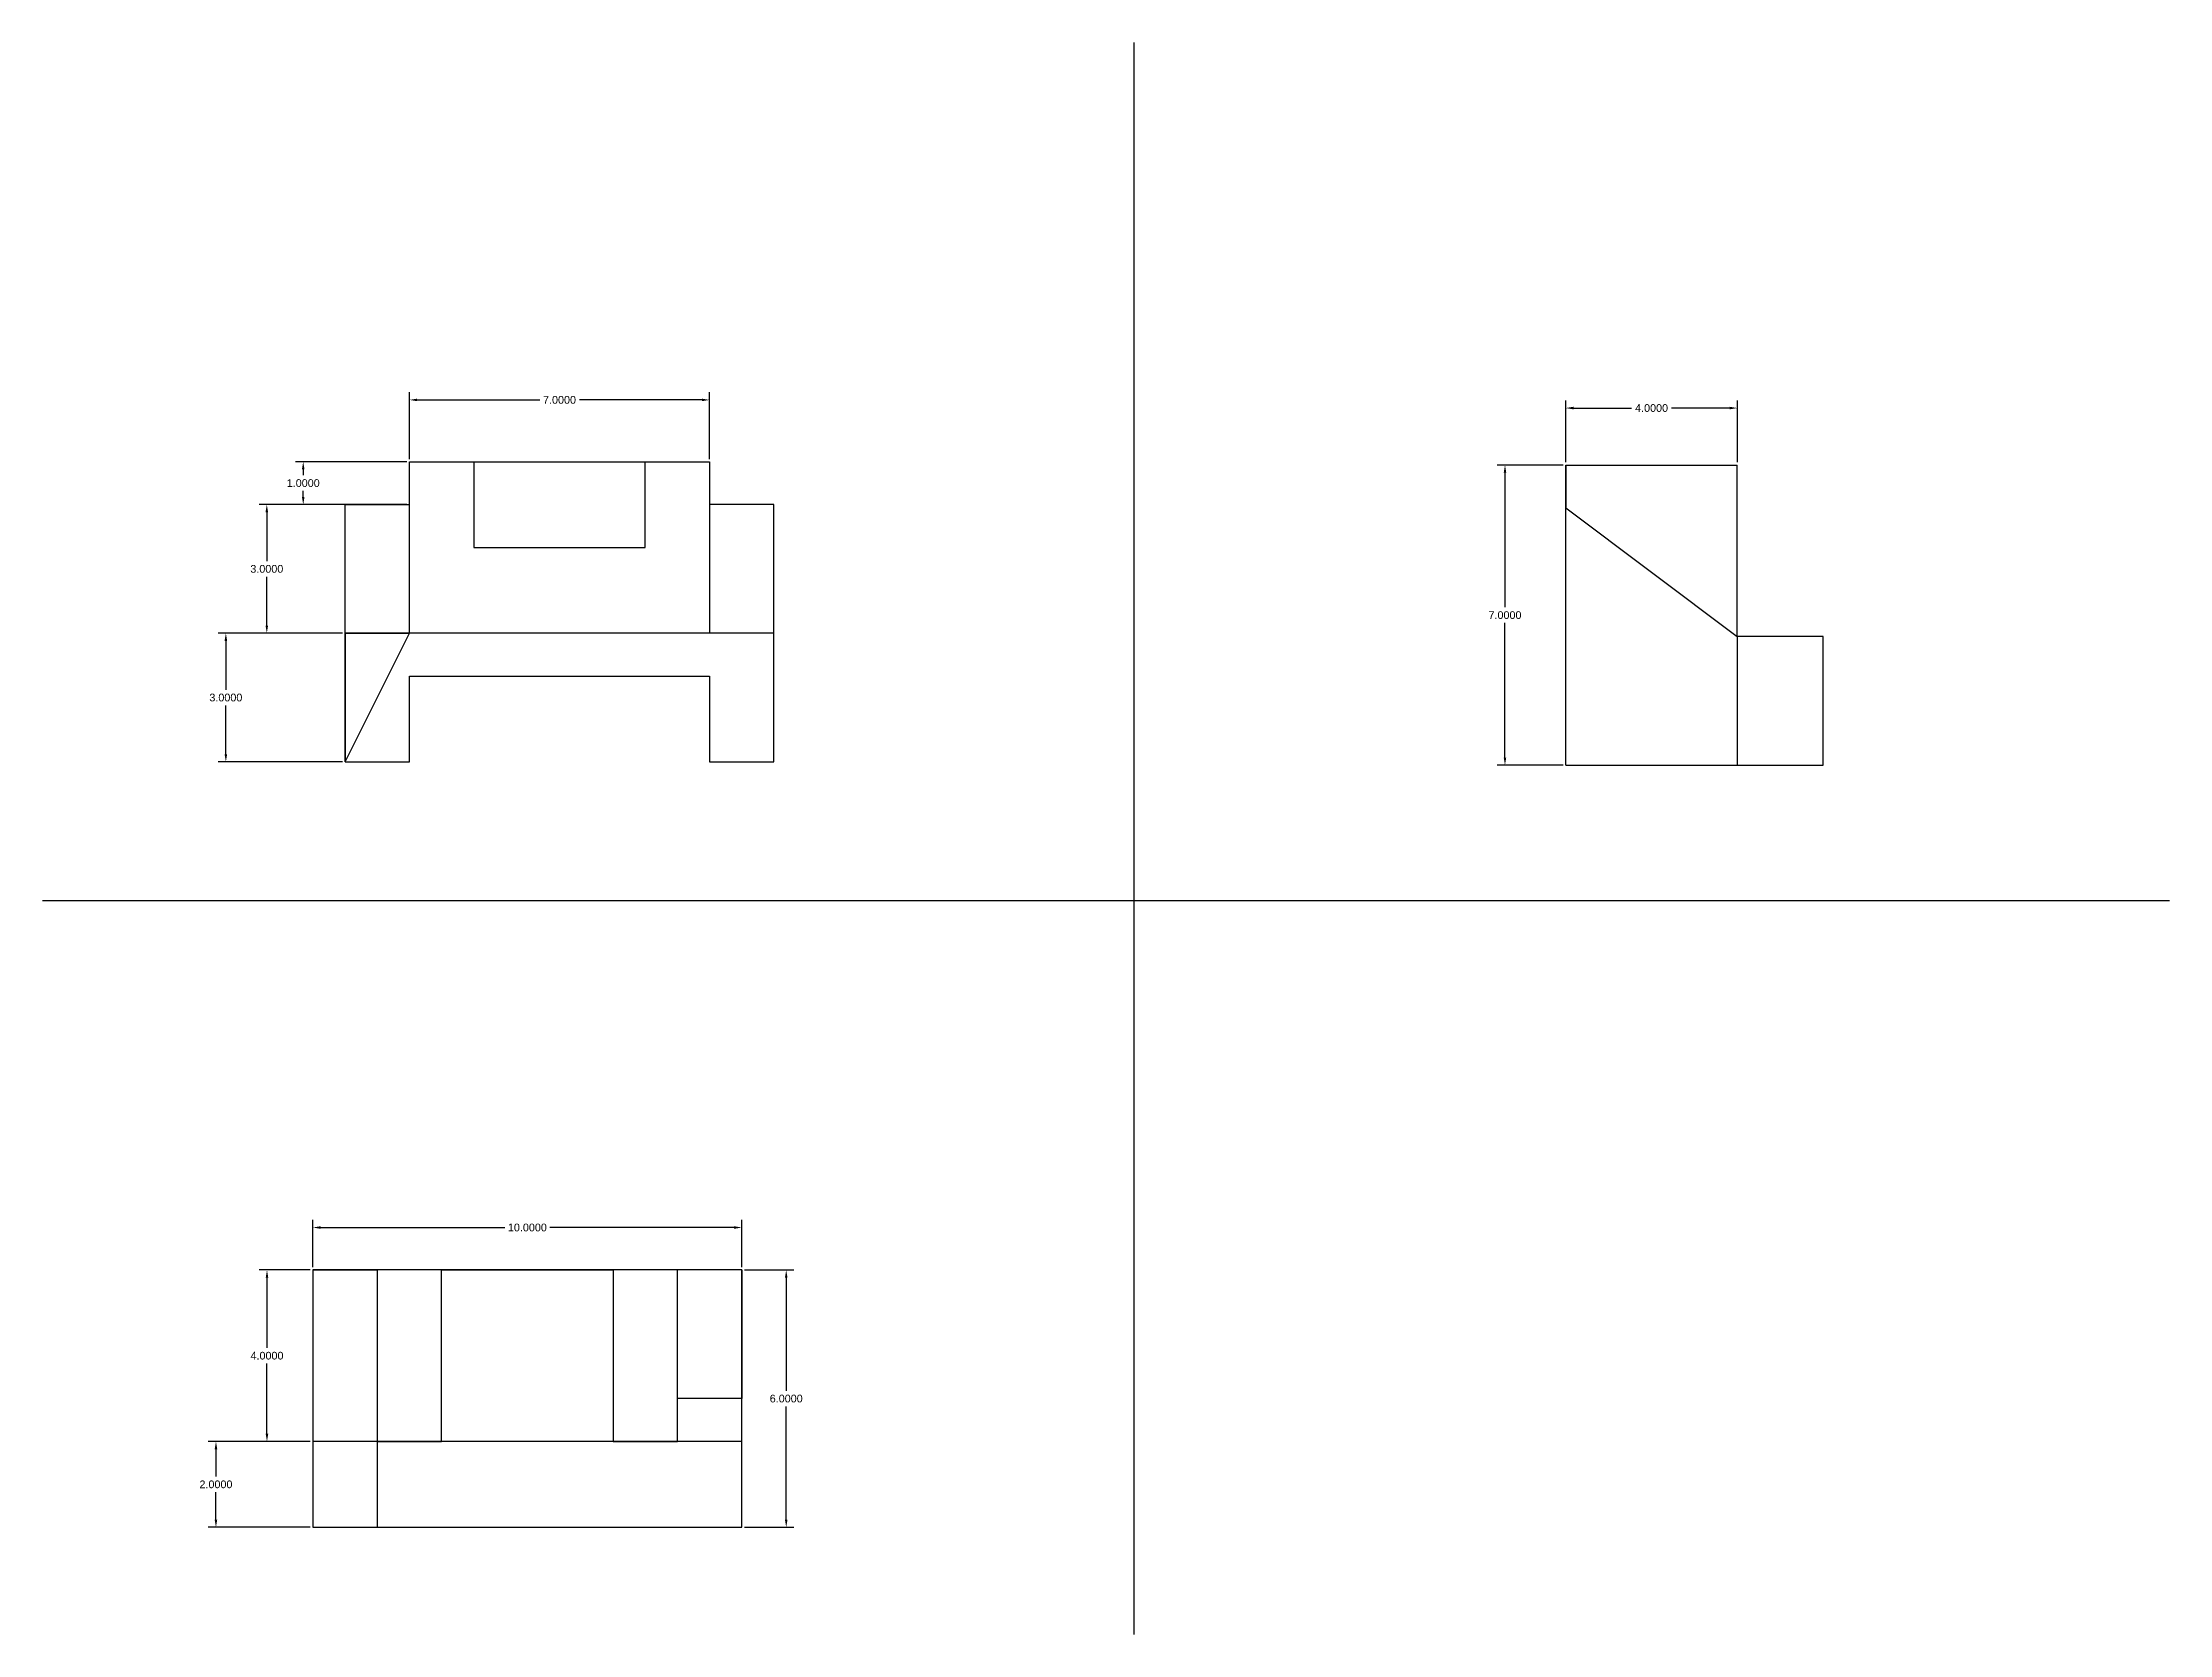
# Model space of a CAD drawing. Header units: inches. Extents: x 50 to 187, y 37 to 175.
# Drawn here: x 137.58 to 187.18, y 37.46 to 74.57 of the extents above; entities that cross this region are included whole.
import ezdxf

# ---------------------------------------------------------------- set-up
doc = ezdxf.new("R2010")
doc.units = ezdxf.units.IN
doc.header["$MEASUREMENT"] = 0
doc.styles.get("Standard").update_dxf_attribs({"font": 'arial.ttf'})
doc.dimstyles.get("Standard").update_dxf_attribs({"dimtxt": 0.18, "dimasz": 0.18, "dimexe": 0.18, "dimexo": 0.0625, "dimgap": 0.09, "dimtad": 0, "dimtih": 1, "dimtoh": 1, "dimdec": 4, "dimzin": 0, "dimdsep": 46, "dimtxsty": 'Standard', "dimcen": 0.09, "dimadec": 0, "dimazin": 0, "dimtfac": 1, "dimtdec": 4, "dimtofl": 0, "dimtmove": 0, "dimatfit": 3, "dimfxl": 1, "dimtolj": 1, "dimtzin": 0, "dimarcsym": 0})

# ---------------------------------------------------------------- blocks, each defined once
blk = doc.blocks.new('*D1')
at = {"color": 0, "lineweight": -2, "transparency": 16777216}
for p, q in [((146.135, 64.863), (146.135, 66.421)), ((146.315, 66.241), (149.173, 66.241)), ((152.955, 66.241), (150.098, 66.241)), ((153.135, 64.863), (153.135, 66.421))]:
    blk.add_line(p, q, dxfattribs=at)
at = {"color": 0, "transparency": 16777216}
for points in [[(146.315, 66.271), (146.315, 66.211), (146.135, 66.241)], [(152.955, 66.271), (152.955, 66.211), (153.135, 66.241)]]:
    blk.add_solid(points, dxfattribs=at)
at = {"layer": 'Defpoints', "color": 0, "transparency": 16777216}
for p in [(153.135, 66.241), (146.135, 64.801), (153.135, 64.801)]:
    blk.add_point(p, dxfattribs=at)
at = {"color": 0, "transparency": 16777216, "insert": (149.635, 66.241), "char_height": 0.18, "attachment_point": 5}
blk.add_mtext('\\A1;7.0000', dxfattribs=at)
blk = doc.blocks.new('*D2')
at = {"color": 0, "lineweight": -2, "transparency": 16777216}
for p, q in [((146.073, 64.801), (143.479, 64.801)), ((143.659, 64.621), (143.659, 64.483)), ((143.659, 63.981), (143.659, 64.119)), ((146.073, 63.801), (143.479, 63.801))]:
    blk.add_line(p, q, dxfattribs=at)
at = {"color": 0, "transparency": 16777216}
for points in [[(143.629, 64.621), (143.689, 64.621), (143.659, 64.801)], [(143.629, 63.981), (143.689, 63.981), (143.659, 63.801)]]:
    blk.add_solid(points, dxfattribs=at)
at = {"layer": 'Defpoints', "color": 0, "transparency": 16777216}
for p in [(146.135, 64.801), (143.659, 63.801), (146.135, 63.801)]:
    blk.add_point(p, dxfattribs=at)
at = {"color": 0, "transparency": 16777216, "insert": (143.659, 64.301), "char_height": 0.18, "attachment_point": 5}
blk.add_mtext('\\A1;1.0000', dxfattribs=at)
blk = doc.blocks.new('*D3')
at = {"color": 0, "lineweight": -2, "transparency": 16777216}
for p, q in [((144.573, 63.801), (142.63, 63.801)), ((142.81, 63.621), (142.81, 62.483)), ((142.81, 60.981), (142.81, 62.119)), ((144.573, 60.801), (142.63, 60.801))]:
    blk.add_line(p, q, dxfattribs=at)
at = {"color": 0, "transparency": 16777216}
for points in [[(142.78, 63.621), (142.84, 63.621), (142.81, 63.801)], [(142.78, 60.981), (142.84, 60.981), (142.81, 60.801)]]:
    blk.add_solid(points, dxfattribs=at)
at = {"layer": 'Defpoints', "color": 0, "transparency": 16777216}
for p in [(144.635, 63.801), (142.81, 60.801), (144.635, 60.801)]:
    blk.add_point(p, dxfattribs=at)
at = {"color": 0, "transparency": 16777216, "insert": (142.81, 62.301), "char_height": 0.18, "attachment_point": 5}
blk.add_mtext('\\A1;3.0000', dxfattribs=at)
blk = doc.blocks.new('*D4')
at = {"color": 0, "lineweight": -2, "transparency": 16777216}
for p, q in [((144.573, 60.801), (141.675, 60.801)), ((141.855, 60.621), (141.855, 59.483)), ((141.855, 57.981), (141.855, 59.119)), ((144.573, 57.801), (141.675, 57.801))]:
    blk.add_line(p, q, dxfattribs=at)
at = {"color": 0, "transparency": 16777216}
for points in [[(141.825, 60.621), (141.885, 60.621), (141.855, 60.801)], [(141.825, 57.981), (141.885, 57.981), (141.855, 57.801)]]:
    blk.add_solid(points, dxfattribs=at)
at = {"layer": 'Defpoints', "color": 0, "transparency": 16777216}
for p in [(144.635, 60.801), (141.855, 57.801), (144.635, 57.801)]:
    blk.add_point(p, dxfattribs=at)
at = {"color": 0, "transparency": 16777216, "insert": (141.855, 59.301), "char_height": 0.18, "attachment_point": 5}
blk.add_mtext('\\A1;3.0000', dxfattribs=at)
blk = doc.blocks.new('*D5')
at = {"color": 0, "lineweight": -2, "transparency": 16777216}
for p, q in [((173.099, 64.786), (173.099, 66.231)), ((173.279, 66.051), (174.632, 66.051)), ((176.919, 66.051), (175.566, 66.051)), ((177.099, 64.786), (177.099, 66.231))]:
    blk.add_line(p, q, dxfattribs=at)
at = {"color": 0, "transparency": 16777216}
for points in [[(173.279, 66.081), (173.279, 66.021), (173.099, 66.051)], [(176.919, 66.081), (176.919, 66.021), (177.099, 66.051)]]:
    blk.add_solid(points, dxfattribs=at)
at = {"layer": 'Defpoints', "color": 0, "transparency": 16777216}
for p in [(177.099, 66.051), (173.099, 64.723), (177.099, 64.723)]:
    blk.add_point(p, dxfattribs=at)
at = {"color": 0, "transparency": 16777216, "insert": (175.099, 66.051), "char_height": 0.18, "attachment_point": 5}
blk.add_mtext('\\A1;4.0000', dxfattribs=at)
blk = doc.blocks.new('*D6')
at = {"color": 0, "lineweight": -2, "transparency": 16777216}
for p, q in [((173.036, 64.723), (171.501, 64.723)), ((171.681, 64.543), (171.681, 61.405)), ((171.681, 57.903), (171.681, 61.041)), ((173.036, 57.723), (171.501, 57.723))]:
    blk.add_line(p, q, dxfattribs=at)
at = {"color": 0, "transparency": 16777216}
for points in [[(171.651, 64.543), (171.711, 64.543), (171.681, 64.723)], [(171.651, 57.903), (171.711, 57.903), (171.681, 57.723)]]:
    blk.add_solid(points, dxfattribs=at)
at = {"layer": 'Defpoints', "color": 0, "transparency": 16777216}
for p in [(173.099, 64.723), (171.681, 57.723), (173.099, 57.723)]:
    blk.add_point(p, dxfattribs=at)
at = {"color": 0, "transparency": 16777216, "insert": (171.681, 61.223), "char_height": 0.18, "attachment_point": 5}
blk.add_mtext('\\A1;7.0000', dxfattribs=at)
blk = doc.blocks.new('*D9')
at = {"color": 0, "lineweight": -2, "transparency": 16777216}
for p, q in [((143.886, 46.019), (143.886, 47.125)), ((153.886, 46.019), (153.886, 47.125)), ((144.066, 46.945), (148.361, 46.945)), ((153.706, 46.945), (149.411, 46.945))]:
    blk.add_line(p, q, dxfattribs=at)
at = {"color": 0, "transparency": 16777216}
for points in [[(144.066, 46.975), (144.066, 46.915), (143.886, 46.945)], [(153.706, 46.975), (153.706, 46.915), (153.886, 46.945)]]:
    blk.add_solid(points, dxfattribs=at)
at = {"layer": 'Defpoints', "color": 0, "transparency": 16777216}
for p in [(153.886, 46.945), (143.886, 45.956), (153.886, 45.956)]:
    blk.add_point(p, dxfattribs=at)
at = {"color": 0, "transparency": 16777216, "insert": (148.886, 46.945), "char_height": 0.18, "attachment_point": 5}
blk.add_mtext('\\A1;10.0000', dxfattribs=at)
blk = doc.blocks.new('*D10')
at = {"color": 0, "lineweight": -2, "transparency": 16777216}
for p, q in [((153.948, 45.956), (155.101, 45.956)), ((154.921, 45.776), (154.921, 43.138)), ((154.921, 40.136), (154.921, 42.774)), ((153.948, 39.956), (155.101, 39.956))]:
    blk.add_line(p, q, dxfattribs=at)
at = {"color": 0, "transparency": 16777216}
for points in [[(154.891, 45.776), (154.951, 45.776), (154.921, 45.956)], [(154.891, 40.136), (154.951, 40.136), (154.921, 39.956)]]:
    blk.add_solid(points, dxfattribs=at)
at = {"layer": 'Defpoints', "color": 0, "transparency": 16777216}
for p in [(153.886, 45.956), (153.886, 39.956), (154.921, 39.956)]:
    blk.add_point(p, dxfattribs=at)
at = {"color": 0, "transparency": 16777216, "insert": (154.921, 42.956), "char_height": 0.18, "attachment_point": 5}
blk.add_mtext('\\A1;6.0000', dxfattribs=at)
blk = doc.blocks.new('*D11')
at = {"color": 0, "lineweight": -2, "transparency": 16777216}
for p, q in [((143.823, 45.956), (142.634, 45.956)), ((142.814, 45.776), (142.814, 44.138)), ((142.814, 42.136), (142.814, 43.774)), ((143.823, 41.956), (142.634, 41.956))]:
    blk.add_line(p, q, dxfattribs=at)
at = {"color": 0, "transparency": 16777216}
for points in [[(142.784, 45.776), (142.844, 45.776), (142.814, 45.956)], [(142.784, 42.136), (142.844, 42.136), (142.814, 41.956)]]:
    blk.add_solid(points, dxfattribs=at)
at = {"layer": 'Defpoints', "color": 0, "transparency": 16777216}
for p in [(143.886, 45.956), (142.814, 41.956), (143.886, 41.956)]:
    blk.add_point(p, dxfattribs=at)
at = {"color": 0, "transparency": 16777216, "insert": (142.814, 43.956), "char_height": 0.18, "attachment_point": 5}
blk.add_mtext('\\A1;4.0000', dxfattribs=at)
blk = doc.blocks.new('*D12')
at = {"color": 0, "lineweight": -2, "transparency": 16777216}
for p, q in [((143.823, 41.956), (141.444, 41.956)), ((141.624, 41.776), (141.624, 41.138)), ((141.624, 40.136), (141.624, 40.774)), ((143.823, 39.956), (141.444, 39.956))]:
    blk.add_line(p, q, dxfattribs=at)
at = {"color": 0, "transparency": 16777216}
for points in [[(141.594, 41.776), (141.654, 41.776), (141.624, 41.956)], [(141.594, 40.136), (141.654, 40.136), (141.624, 39.956)]]:
    blk.add_solid(points, dxfattribs=at)
at = {"layer": 'Defpoints', "color": 0, "transparency": 16777216}
for p in [(143.886, 41.956), (141.624, 39.956), (143.886, 39.956)]:
    blk.add_point(p, dxfattribs=at)
at = {"color": 0, "transparency": 16777216, "insert": (141.624, 40.956), "char_height": 0.18, "attachment_point": 5}
blk.add_mtext('\\A1;2.0000', dxfattribs=at)

msp = doc.modelspace()

# ---------------------------------------------------------------- linework, layer by layer
for p, q in [((163.02438, 74.5731), (163.02438, 37.4572)), ((146.13522, 60.80094), (146.13522, 64.80094)), ((146.13522, 64.80094), (153.13522, 64.80094)), ((146.13522, 64.80094), (147.63522, 64.80094)), ((147.63522, 64.80094), (147.63522, 62.80094)), ((151.63522, 62.80094), (151.63522, 64.80094)), ((153.13522, 64.80094), (153.13522, 60.80094)), ((173.09869, 57.72328), (173.09869, 64.72328)), ((173.09869, 64.72328), (173.09869, 63.72328)), ((173.09869, 64.72328), (177.09869, 64.72328)), ((177.09869, 60.72328), (177.09869, 64.72328)), ((144.63522, 57.80094), (144.63522, 63.80094)), ((144.63522, 63.80094), (146.13522, 63.80094)), ((154.63522, 63.80094), (153.13522, 63.80094)), ((154.63522, 57.80094), (154.63522, 63.80094)), ((173.09869, 63.72328), (177.09869, 60.72328)), ((147.63522, 62.80094), (151.63522, 62.80094)), ((154.63522, 60.80094), (144.63522, 60.80094)), ((144.63522, 60.80094), (144.63522, 57.80094)), ((144.63522, 60.80094), (146.13522, 60.80094)), ((144.63522, 57.80094), (146.13522, 60.80094)), ((154.63522, 57.80094), (154.63522, 60.80094)), ((179.09869, 60.72328), (177.09869, 60.72328)), ((177.09869, 60.72328), (177.09869, 57.72328)), ((179.09869, 57.72328), (179.09869, 60.72328)), ((146.13522, 57.80094), (146.13522, 59.80094)), ((146.13522, 59.80094), (153.13522, 59.80094)), ((153.13522, 59.80094), (153.13522, 57.80094)), ((144.63522, 57.80094), (146.13522, 57.80094)), ((144.63522, 57.80094), (146.13522, 57.80094)), ((153.13522, 57.80094), (154.63522, 57.80094)), ((173.09869, 57.72328), (179.09869, 57.72328)), ((137.58042, 54.56732), (187.17505, 54.56732)), ((143.88585, 45.9561), (143.88585, 39.9561)), ((153.88585, 45.9561), (143.88585, 45.9561)), ((143.88585, 45.9561), (145.38585, 45.9561)), ((145.38585, 45.9561), (145.38585, 41.9561)), ((146.88585, 41.9561), (146.88585, 45.9561)), ((146.88585, 45.9561), (150.88585, 45.9561)), ((150.88585, 45.9561), (150.88585, 41.9561)), ((152.38585, 41.9561), (152.38585, 45.9561)), ((153.88585, 39.9561), (153.88585, 45.9561)), ((153.88585, 45.9561), (153.88585, 42.9561)), ((153.88585, 42.9561), (152.38585, 42.9561)), ((145.38585, 41.9561), (143.88585, 41.9561)), ((153.88585, 41.9561), (145.38585, 41.9561)), ((145.38585, 41.9561), (145.38585, 39.9561)), ((145.38585, 41.9561), (146.88585, 41.9561)), ((150.88585, 41.9561), (152.38585, 41.9561)), ((153.88585, 39.9561), (153.88585, 41.9561)), ((143.88585, 39.9561), (153.88585, 39.9561))]:
    msp.add_line(p, q)

# ---------------------------------------------------------------- dimensions: what is measured, and where the dimension line sits
for base, p1, p2, picture, middle in [((153.13522, 66.24055), (146.13522, 64.80094), (153.13522, 64.80094), '*D1', (149.63522, 66.24055)), ((177.09869, 66.05125), (173.09869, 64.72328), (177.09869, 64.72328), '*D5', (175.09869, 66.05125)), ((153.88585, 46.94536), (143.88585, 45.9561), (153.88585, 45.9561), '*D9', (148.88585, 46.94536))]:
    dim = msp.add_linear_dim(base=base, p1=p1, p2=p2, dimstyle='Standard')
    dim.commit()
    dim.dimension.update_dxf_attribs({"geometry": picture, "text_midpoint": middle})
for base, p1, p2, picture, middle in [((143.65852, 63.80094), (146.13522, 64.80094), (146.13522, 63.80094), '*D2', (143.65852, 64.30094)), ((171.68076, 57.72328), (173.09869, 64.72328), (173.09869, 57.72328), '*D6', (171.68076, 61.22328)), ((142.80999, 60.80094), (144.63522, 63.80094), (144.63522, 60.80094), '*D3', (142.80999, 62.30094)), ((141.8554, 57.80094), (144.63522, 60.80094), (144.63522, 57.80094), '*D4', (141.8554, 59.30094)), ((142.81424, 41.9561), (143.88585, 45.9561), (143.88585, 41.9561), '*D11', (142.81424, 43.9561)), ((154.92098, 39.9561), (153.88585, 45.9561), (153.88585, 39.9561), '*D10', (154.92098, 42.9561)), ((141.62423, 39.9561), (143.88585, 41.9561), (143.88585, 39.9561), '*D12', (141.62423, 40.9561))]:
    dim = msp.add_linear_dim(base=base, p1=p1, p2=p2, angle=90, dimstyle='Standard')
    dim.commit()
    dim.dimension.update_dxf_attribs({"geometry": picture, "text_midpoint": middle})

doc.saveas('drawing.dxf')
